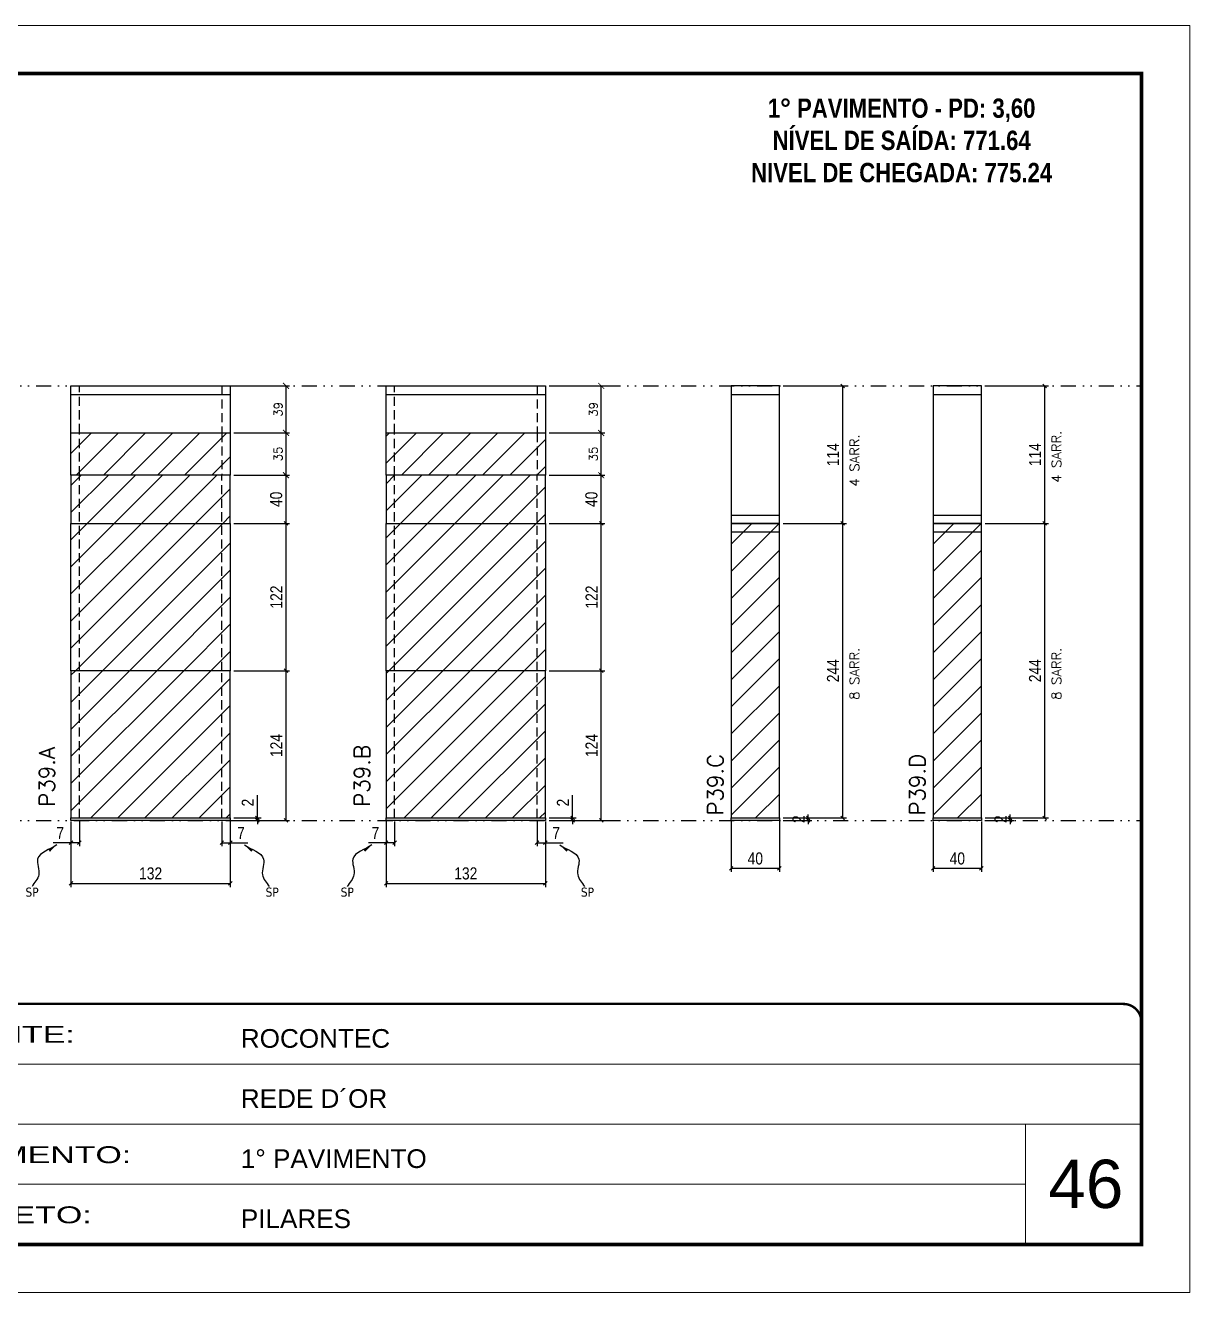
# Model space of a CAD drawing. Extents: x 2949 to 9203, y -16089 to 12527.
# Drawn here: x 5068 to 6033, y -1158 to -108 of the extents above; entities that cross this region are included whole.
import ezdxf

# ---------------------------------------------------------------- set-up
doc = ezdxf.new("R2010")
doc.units = 0
for name, pattern in [('CONTINUO', [0]), ('DASHED', [0.75, 0.5, -0.25]), ('DIVIDE2', [0.625, 0.25, -0.125, 0, -0.125, 0, -0.125]), ('HIDDEN', [0.375, 0.25, -0.125])]:
    doc.linetypes.add(name, pattern=pattern)
for name, color, linetype, lineweight in [('CARIMBO', 255, 'Continuous', 9), ('Folhas', 255, 'Continuous', 9), ('Hachura', 251, 'Continuous', 9), ('SARRAFO DE PRESSAO', 251, 'DASHED', 9), ('Texto Seção', 7, 'Continuous', 15)]:
    doc.layers.add(name, color=color, linetype=linetype, lineweight=lineweight)
for name, color, linetype in [('COTA', 241, 'Continuous'), ('FUNDOS', 1, 'Continuous'), ('NOMENCLATURA', 7, 'Continuous'), ('Nível', 160, 'Continuous'), ('Painéis', 200, 'Continuous'), ('SARR_2.2x7', 40, 'Continuous'), ('Sarrafo de Pressão', 42, 'HIDDEN'), ('texto', 7, 'Continuous')]:
    doc.layers.add(name, color=color, linetype=linetype)
doc.styles.add('ARIAL', font='arial.ttf')
doc.styles.add('COTA TECNICA', font='techl___.ttf', dxfattribs={"height": 10})
doc.styles.add('COTA TECNICA-50', font='techl___.ttf', dxfattribs={"height": 10})
doc.styles.add('REGUA-120', font='ROMANS.shx', dxfattribs={"height": 15})
doc.styles.add('ROMANC', font='techb___.ttf', dxfattribs={"height": 2.5})
doc.styles.add('ROMANS', font='romans.shx')
doc.styles.get("Standard").update_dxf_attribs({"font": 'arial.ttf'})
doc.styles.add('Tecnologia', font='')
doc.styles.get('Tecnologia').set_extended_font_data('Forgotten Futurist')
doc.dimstyles.new('COTA PAINEL-50', dxfattribs={"dimtxt": 10, "dimasz": 3, "dimexe": 3, "dimexo": 3, "dimgap": 3, "dimtad": 1, "dimdec": 1, "dimzin": 12, "dimdsep": 46, "dimtxsty": 'COTA TECNICA-50', "dimblk1": 'OBLIQUE', "dimblk2": 'OBLIQUE', "dimsah": 1, "dimcen": 0.9, "dimclrd": 4, "dimclre": 4, "dimclrt": 240, "dimadec": 1, "dimazin": 3, "dimtfac": 1, "dimtdec": 1, "dimtmove": 0, "dimatfit": 3, "dimfxl": 1, "dimtolj": 1, "dimtzin": 12, "dimarcsym": 0})
doc.dimstyles.new('Cota Paínel', dxfattribs={"dimtxt": 7, "dimasz": 5, "dimexe": 3, "dimexo": 3, "dimgap": 3, "dimtad": 1, "dimdec": 1, "dimzin": 12, "dimdsep": 46, "dimtxsty": 'ROMANS', "dimblk": 'ARCHTICK', "dimcen": 0, "dimclrd": 4, "dimclre": 4, "dimclrt": 1, "dimadec": 1, "dimazin": 3, "dimtfac": 1, "dimtdec": 1, "dimtmove": 0, "dimatfit": 3, "dimldrblk": 'OBLIQUE', "dimfxl": 1, "dimtolj": 1, "dimtzin": 12, "dimarcsym": 0})
doc.dimstyles.new('PAINEL', dxfattribs={"dimtxt": 10, "dimasz": 3, "dimexe": 3, "dimexo": 3, "dimgap": 3, "dimtad": 1, "dimdec": 1, "dimzin": 12, "dimdsep": 46, "dimtxsty": 'COTA TECNICA', "dimblk1": 'OBLIQUE', "dimblk2": 'OBLIQUE', "dimsah": 1, "dimcen": 0.9, "dimclrd": 4, "dimclre": 4, "dimclrt": 240, "dimadec": 1, "dimazin": 3, "dimtfac": 1, "dimtdec": 1, "dimtmove": 0, "dimatfit": 3, "dimfxl": 1, "dimtolj": 1, "dimtzin": 12, "dimarcsym": 0})
doc.dimstyles.get("Standard").update_dxf_attribs({"dimtxt": 0.18, "dimasz": 0.18, "dimexe": 0.18, "dimexo": 0.0625, "dimgap": 0.09, "dimtad": 0, "dimtih": 1, "dimtoh": 1, "dimdec": 4, "dimzin": 0, "dimdsep": 46, "dimtxsty": 'Standard', "dimcen": 0.09, "dimadec": 0, "dimazin": 0, "dimtfac": 1, "dimtdec": 4, "dimtofl": 0, "dimtmove": 0, "dimatfit": 3, "dimfxl": 1, "dimtolj": 1, "dimtzin": 0, "dimarcsym": 0})
pattern_1 = [(45, (-127698.372, -33050.646), (-11.2253202, 11.2253202), [])]
pattern_2 = [(45, (-127753.025, -33050.646), (-11.2253202, 11.2253202), [])]

# ---------------------------------------------------------------- blocks, each defined once
blk = doc.blocks.new('9999999999')
at = {"color": 30, "linetype": 'CONTINUO'}
for p, q in [((98564.6, 34379.6), (99584, 34379.6)), ((98564.6, 34329.8), (99488, 34329.8)), ((99584, 34329.8), (99488, 34329.8)), ((99488, 34329.8), (99488, 34230.2)), ((98564.6, 34280), (99488, 34280))]:
    blk.add_line(p, q, dxfattribs=at)
at = {"color": 30, "linetype": 'CONTINUO', "const_width": 2}
blk.add_lwpolyline([(99584, 34230.2), (99584, 34414.4, 0.414214), (99569, 34429.4), (98229, 34429.4, 0.414214), (98214, 34414.4), (98214, 34245.2, 0.414214), (98229, 34230.2), (99584, 34230.2)], format="xyb", dxfattribs=at)
at = {"layer": 'Folhas'}
blk.add_lwpolyline([(98139, 34190.2), (99624, 34190.2), (99624, 35240.2), (98139, 35240.2)], close=True, dxfattribs=at)
at = {"layer": 'Folhas', "color": 30, "const_width": 3}
blk.add_lwpolyline([(98214, 34230.2), (99584, 34230.2), (99584, 35200.2), (98214, 35200.2)], close=True, dxfattribs=at)
at = {"color": 7, "linetype": 'Continuous', "ltscale": 5, "style": 'ARIAL'}
for s, height, p in [('ROCONTEC', 15.48, (98837.7, 34393.1)), ('REDE D´OR', 15.48, (98837.7, 34343.3)), ('1° PAVIMENTO', 15.483, (98837.7, 34293.5)), ('PILARES', 15.48, (98837.7, 34243.7))]:
    blk.add_text(s, height=height, dxfattribs=at).set_placement(p)
at = {"layer": 'Folhas', "color": 7, "style": 'Tecnologia', "width": 1.5}
for s, p in [('CLIENTE:', (98573.7, 34397.2)), ('PAVIMENTO:', (98573.7, 34297.5)), ('PROJETO:', (98573.7, 34247.7))]:
    blk.add_text(s, height=14, dxfattribs=at).set_placement(p)
blk = doc.blocks.new('_Oblique')
at = {"color": 0, "linetype": 'ByBlock', "lineweight": -2}
blk.add_line((-0.5, -0.5), (0.5, 0.5), dxfattribs=at)
blk = doc.blocks.new('*D1726')
at = {"layer": 'COTA', "color": 4, "lineweight": -2, "transparency": 16777216}
for p, q in [((5695.6, -520.3), (5748.1, -520.3)), ((5745.1, -764.3), (5745.1, -520.3)), ((5695.6, -764.3), (5748.1, -764.3))]:
    blk.add_line(p, q, dxfattribs=at)
at = {"layer": 'Defpoints', "color": 0, "transparency": 16777216}
for p in [(5692.6, -520.3), (5745.1, -520.3), (5692.6, -764.3)]:
    blk.add_point(p, dxfattribs=at)
at = {"layer": 'COTA', "color": 4, "lineweight": -2, "transparency": 16777216, "xscale": 3, "yscale": 3, "zscale": 3}
for p, rotation in [((5745.1, -520.3), 90), ((5745.1, -764.3), 270)]:
    blk.add_blockref('_Oblique', p, dxfattribs=dict(at, rotation=rotation))
at = {"layer": 'COTA', "color": 240, "transparency": 16777216, "insert": (5737, -642.3), "char_height": 10, "attachment_point": 5, "rotation": 90, "style": 'COTA TECNICA'}
blk.add_mtext('\\A1;244', dxfattribs=at)
blk = doc.blocks.new('*D1727')
at = {"layer": 'COTA', "color": 4, "lineweight": -2, "transparency": 16777216}
for p, q in [((5652.6, -767.3), (5652.6, -809)), ((5692.6, -767.3), (5692.6, -809)), ((5652.6, -806), (5692.6, -806))]:
    blk.add_line(p, q, dxfattribs=at)
at = {"layer": 'Defpoints', "color": 0, "transparency": 16777216}
for p in [(5652.6, -764.3), (5692.6, -764.3), (5692.6, -806)]:
    blk.add_point(p, dxfattribs=at)
at = {"layer": 'COTA', "color": 4, "lineweight": -2, "transparency": 16777216, "xscale": 3, "yscale": 3, "zscale": 3, "rotation": 180}
blk.add_blockref('_Oblique', (5652.6, -806), dxfattribs=at)
at = {"layer": 'COTA', "color": 4, "lineweight": -2, "transparency": 16777216, "xscale": 3, "yscale": 3, "zscale": 3}
blk.add_blockref('_Oblique', (5692.6, -806), dxfattribs=at)
at = {"layer": 'COTA', "color": 240, "transparency": 16777216, "insert": (5672.6, -797.9), "char_height": 10, "attachment_point": 5, "style": 'COTA TECNICA'}
blk.add_mtext('\\A1;40', dxfattribs=at)
blk = doc.blocks.new('*D1738')
at = {"layer": 'COTA', "color": 4, "linetype": 'ByBlock', "lineweight": -2, "transparency": 16777216}
for p, q in [((5695.6, -406.3), (5748.1, -406.3)), ((5745.1, -520.3), (5745.1, -406.3)), ((5695.6, -520.3), (5748.1, -520.3))]:
    blk.add_line(p, q, dxfattribs=at)
at = {"layer": 'Defpoints', "color": 0, "linetype": 'ByBlock', "transparency": 16777216}
for p in [(5692.6, -406.3), (5745.1, -406.3), (5692.6, -520.3)]:
    blk.add_point(p, dxfattribs=at)
at = {"layer": 'COTA', "color": 4, "linetype": 'ByBlock', "lineweight": -2, "transparency": 16777216, "xscale": 3, "yscale": 3, "zscale": 3}
for p, rotation in [((5745.1, -406.3), 90), ((5745.1, -520.3), 270)]:
    blk.add_blockref('_Oblique', p, dxfattribs=dict(at, rotation=rotation))
at = {"layer": 'COTA', "color": 240, "linetype": 'ByBlock', "transparency": 16777216, "insert": (5737, -463.3), "char_height": 10, "attachment_point": 5, "rotation": 90, "style": 'COTA TECNICA'}
blk.add_mtext('\\A1;114', dxfattribs=at)
blk = doc.blocks.new('*D1728')
at = {"layer": 'COTA', "color": 4, "lineweight": -2, "transparency": 16777216}
for p, q in [((5695.6, -764.3), (5719.4, -764.3)), ((5695.6, -766.3), (5719.4, -766.3)), ((5716.4, -764.3), (5716.4, -761.3)), ((5716.4, -766.3), (5716.4, -764.3)), ((5716.4, -766.3), (5716.4, -769.3))]:
    blk.add_line(p, q, dxfattribs=at)
at = {"layer": 'Defpoints', "color": 0, "transparency": 16777216}
for p in [(5692.6, -764.3), (5692.6, -766.3), (5716.4, -764.3)]:
    blk.add_point(p, dxfattribs=at)
at = {"layer": 'COTA', "color": 4, "lineweight": -2, "transparency": 16777216, "xscale": 3, "yscale": 3, "zscale": 3}
for p, rotation in [((5716.4, -764.3), 270), ((5716.4, -766.3), 90)]:
    blk.add_blockref('_Oblique', p, dxfattribs=dict(at, rotation=rotation))
at = {"layer": 'COTA', "color": 240, "transparency": 16777216, "insert": (5708.4, -765.3), "char_height": 10, "attachment_point": 5, "rotation": 90, "style": 'COTA TECNICA-50'}
blk.add_mtext('\\A1;2', dxfattribs=at)
blk = doc.blocks.new('*D1705')
at = {"layer": 'COTA', "color": 4, "lineweight": -2, "transparency": 16777216}
for p, q in [((5105.5, -767.3), (5105.5, -821.5)), ((5237.5, -767.3), (5237.5, -821.5)), ((5105.5, -818.5), (5237.5, -818.5))]:
    blk.add_line(p, q, dxfattribs=at)
at = {"layer": 'Defpoints', "color": 0, "transparency": 16777216}
for p in [(5105.5, -764.3), (5237.5, -764.3), (5237.5, -818.5)]:
    blk.add_point(p, dxfattribs=at)
at = {"layer": 'COTA', "color": 4, "lineweight": -2, "transparency": 16777216, "xscale": 3, "yscale": 3, "zscale": 3, "rotation": 180}
blk.add_blockref('_Oblique', (5105.5, -818.5), dxfattribs=at)
at = {"layer": 'COTA', "color": 4, "lineweight": -2, "transparency": 16777216, "xscale": 3, "yscale": 3, "zscale": 3}
blk.add_blockref('_Oblique', (5237.5, -818.5), dxfattribs=at)
at = {"layer": 'COTA', "color": 240, "transparency": 16777216, "insert": (5171.5, -810.3), "char_height": 10, "attachment_point": 5, "style": 'COTA TECNICA'}
blk.add_mtext('\\A1;132', dxfattribs=at)
blk = doc.blocks.new('*D1706')
at = {"layer": 'COTA', "color": 4, "lineweight": -2, "transparency": 16777216}
for p, q in [((5240.5, -642.3), (5286.7, -642.3)), ((5283.7, -766.3), (5283.7, -642.3)), ((5240.5, -766.3), (5286.7, -766.3))]:
    blk.add_line(p, q, dxfattribs=at)
at = {"layer": 'Defpoints', "color": 0, "transparency": 16777216}
for p in [(5237.5, -642.3), (5283.7, -642.3), (5237.5, -766.3)]:
    blk.add_point(p, dxfattribs=at)
at = {"layer": 'COTA', "color": 4, "lineweight": -2, "transparency": 16777216, "xscale": 3, "yscale": 3, "zscale": 3}
for p, rotation in [((5283.7, -642.3), 90), ((5283.7, -766.3), 270)]:
    blk.add_blockref('_Oblique', p, dxfattribs=dict(at, rotation=rotation))
at = {"layer": 'COTA', "color": 240, "transparency": 16777216, "insert": (5275.7, -704.3), "char_height": 10, "attachment_point": 5, "rotation": 90, "style": 'COTA TECNICA-50'}
blk.add_mtext('\\A1;124', dxfattribs=at)
blk = doc.blocks.new('*D1707')
at = {"layer": 'COTA', "color": 4, "lineweight": -2, "transparency": 16777216}
for p, q in [((5260, -764.3), (5260, -745.5)), ((5240.5, -764.3), (5263, -764.3)), ((5240.5, -766.3), (5263, -766.3)), ((5260, -766.3), (5260, -764.3)), ((5260, -766.3), (5260, -769.3))]:
    blk.add_line(p, q, dxfattribs=at)
at = {"layer": 'Defpoints', "color": 0, "transparency": 16777216}
for p in [(5237.5, -764.3), (5237.5, -766.3), (5260, -766.3)]:
    blk.add_point(p, dxfattribs=at)
at = {"layer": 'COTA', "color": 4, "lineweight": -2, "transparency": 16777216, "xscale": 3, "yscale": 3, "zscale": 3}
for p, rotation in [((5260, -764.3), 270), ((5260, -766.3), 90)]:
    blk.add_blockref('_Oblique', p, dxfattribs=dict(at, rotation=rotation))
at = {"layer": 'COTA', "color": 240, "transparency": 16777216, "insert": (5252, -751.6), "char_height": 10, "attachment_point": 5, "rotation": 90, "style": 'COTA TECNICA-50'}
blk.add_mtext('\\A1;2', dxfattribs=at)
blk = doc.blocks.new('*D1708')
at = {"layer": 'COTA', "color": 4, "linetype": 'ByBlock', "lineweight": -2, "transparency": 16777216}
for p, q in [((5240.5, -520.3), (5286.7, -520.3)), ((5283.7, -642.3), (5283.7, -520.3)), ((5240.5, -642.3), (5286.7, -642.3))]:
    blk.add_line(p, q, dxfattribs=at)
at = {"layer": 'Defpoints', "color": 0, "linetype": 'ByBlock', "transparency": 16777216}
for p in [(5237.5, -520.3), (5283.7, -520.3), (5237.5, -642.3)]:
    blk.add_point(p, dxfattribs=at)
at = {"layer": 'COTA', "color": 4, "linetype": 'ByBlock', "lineweight": -2, "transparency": 16777216, "xscale": 3, "yscale": 3, "zscale": 3}
for p, rotation in [((5283.7, -520.3), 90), ((5283.7, -642.3), 270)]:
    blk.add_blockref('_Oblique', p, dxfattribs=dict(at, rotation=rotation))
at = {"layer": 'COTA', "color": 240, "linetype": 'ByBlock', "transparency": 16777216, "insert": (5275.7, -581.3), "char_height": 10, "attachment_point": 5, "rotation": 90, "style": 'COTA TECNICA'}
blk.add_mtext('\\A1;122', dxfattribs=at)
blk = doc.blocks.new('*D1709')
at = {"layer": 'COTA', "color": 4, "lineweight": -2, "transparency": 16777216}
for p, q in [((5105.5, -769.3), (5105.5, -787.8)), ((5112.5, -767.3), (5112.5, -787.8)), ((5105.5, -784.8), (5090.8, -784.8)), ((5112.5, -784.8), (5105.5, -784.8))]:
    blk.add_line(p, q, dxfattribs=at)
at = {"layer": 'Defpoints', "color": 0, "transparency": 16777216}
for p in [(5105.5, -766.3), (5112.5, -764.3), (5105.5, -784.8)]:
    blk.add_point(p, dxfattribs=at)
at = {"layer": 'COTA', "color": 4, "lineweight": -2, "transparency": 16777216, "xscale": 3, "yscale": 3, "zscale": 3, "rotation": 180}
blk.add_blockref('_Oblique', (5105.5, -784.8), dxfattribs=at)
at = {"layer": 'COTA', "color": 4, "lineweight": -2, "transparency": 16777216, "xscale": 3, "yscale": 3, "zscale": 3}
blk.add_blockref('_Oblique', (5112.5, -784.8), dxfattribs=at)
at = {"layer": 'COTA', "color": 240, "transparency": 16777216, "insert": (5096.6, -776.7), "char_height": 10, "attachment_point": 5, "style": 'COTA TECNICA-50'}
blk.add_mtext('\\A1;7', dxfattribs=at)
blk = doc.blocks.new('*D1710')
at = {"layer": 'COTA', "color": 4, "lineweight": -2, "transparency": 16777216}
for p, q in [((5230.5, -767.3), (5230.5, -787.8)), ((5237.5, -769.3), (5237.5, -787.8)), ((5230.5, -784.8), (5237.5, -784.8)), ((5237.5, -784.8), (5252.2, -784.8))]:
    blk.add_line(p, q, dxfattribs=at)
at = {"layer": 'Defpoints', "color": 0, "transparency": 16777216}
for p in [(5230.5, -764.3), (5237.5, -766.3), (5237.5, -784.8)]:
    blk.add_point(p, dxfattribs=at)
at = {"layer": 'COTA', "color": 4, "lineweight": -2, "transparency": 16777216, "xscale": 3, "yscale": 3, "zscale": 3, "rotation": 180}
blk.add_blockref('_Oblique', (5230.5, -784.8), dxfattribs=at)
at = {"layer": 'COTA', "color": 4, "lineweight": -2, "transparency": 16777216, "xscale": 3, "yscale": 3, "zscale": 3}
blk.add_blockref('_Oblique', (5237.5, -784.8), dxfattribs=at)
at = {"layer": 'COTA', "color": 240, "transparency": 16777216, "insert": (5246.4, -776.7), "char_height": 10, "attachment_point": 5, "style": 'COTA TECNICA-50'}
blk.add_mtext('\\A1;7', dxfattribs=at)
blk = doc.blocks.new('*D1730')
at = {"layer": 'Defpoints', "color": 0, "linetype": 'ByBlock', "transparency": 16777216}
for p in [(5237.5, -480.3), (5283.7, -480.3), (5237.5, -520.3)]:
    blk.add_point(p, dxfattribs=at)
at = {"layer": 'FUNDOS', "color": 4, "linetype": 'ByBlock', "lineweight": -2, "transparency": 16777216}
for p, q in [((5240.5, -480.3), (5286.7, -480.3)), ((5283.7, -520.3), (5283.7, -480.3)), ((5240.5, -520.3), (5286.7, -520.3))]:
    blk.add_line(p, q, dxfattribs=at)
at = {"layer": 'FUNDOS', "color": 4, "linetype": 'ByBlock', "lineweight": -2, "transparency": 16777216, "xscale": 3, "yscale": 3, "zscale": 3}
for p, rotation in [((5283.7, -480.3), 90), ((5283.7, -520.3), 270)]:
    blk.add_blockref('_Oblique', p, dxfattribs=dict(at, rotation=rotation))
at = {"layer": 'FUNDOS', "color": 240, "linetype": 'ByBlock', "transparency": 16777216, "insert": (5275.6, -500.3), "char_height": 10, "attachment_point": 5, "rotation": 90, "style": 'COTA TECNICA'}
blk.add_mtext('\\A1;40', dxfattribs=at)
blk = doc.blocks.new('*D1711')
at = {"layer": 'COTA', "color": 4, "lineweight": -2, "transparency": 16777216}
for p, q in [((5366.7, -767.3), (5366.7, -821.5)), ((5498.7, -767.3), (5498.7, -821.5)), ((5366.7, -818.5), (5498.7, -818.5))]:
    blk.add_line(p, q, dxfattribs=at)
at = {"layer": 'Defpoints', "color": 0, "transparency": 16777216}
for p in [(5366.7, -764.3), (5498.7, -764.3), (5498.7, -818.5)]:
    blk.add_point(p, dxfattribs=at)
at = {"layer": 'COTA', "color": 4, "lineweight": -2, "transparency": 16777216, "xscale": 3, "yscale": 3, "zscale": 3, "rotation": 180}
blk.add_blockref('_Oblique', (5366.7, -818.5), dxfattribs=at)
at = {"layer": 'COTA', "color": 4, "lineweight": -2, "transparency": 16777216, "xscale": 3, "yscale": 3, "zscale": 3}
blk.add_blockref('_Oblique', (5498.7, -818.5), dxfattribs=at)
at = {"layer": 'COTA', "color": 240, "transparency": 16777216, "insert": (5432.7, -810.3), "char_height": 10, "attachment_point": 5, "style": 'COTA TECNICA'}
blk.add_mtext('\\A1;132', dxfattribs=at)
blk = doc.blocks.new('*D1712')
at = {"layer": 'COTA', "color": 4, "lineweight": -2, "transparency": 16777216}
for p, q in [((5501.7, -642.3), (5547.9, -642.3)), ((5544.9, -766.3), (5544.9, -642.3)), ((5501.7, -766.3), (5547.9, -766.3))]:
    blk.add_line(p, q, dxfattribs=at)
at = {"layer": 'Defpoints', "color": 0, "transparency": 16777216}
for p in [(5498.7, -642.3), (5544.9, -642.3), (5498.7, -766.3)]:
    blk.add_point(p, dxfattribs=at)
at = {"layer": 'COTA', "color": 4, "lineweight": -2, "transparency": 16777216, "xscale": 3, "yscale": 3, "zscale": 3}
for p, rotation in [((5544.9, -642.3), 90), ((5544.9, -766.3), 270)]:
    blk.add_blockref('_Oblique', p, dxfattribs=dict(at, rotation=rotation))
at = {"layer": 'COTA', "color": 240, "transparency": 16777216, "insert": (5536.9, -704.3), "char_height": 10, "attachment_point": 5, "rotation": 90, "style": 'COTA TECNICA-50'}
blk.add_mtext('\\A1;124', dxfattribs=at)
blk = doc.blocks.new('*D1713')
at = {"layer": 'COTA', "color": 4, "lineweight": -2, "transparency": 16777216}
for p, q in [((5521.2, -764.3), (5521.2, -745.5)), ((5501.7, -764.3), (5524.2, -764.3)), ((5501.7, -766.3), (5524.2, -766.3)), ((5521.2, -766.3), (5521.2, -764.3)), ((5521.2, -766.3), (5521.2, -769.3))]:
    blk.add_line(p, q, dxfattribs=at)
at = {"layer": 'Defpoints', "color": 0, "transparency": 16777216}
for p in [(5498.7, -764.3), (5498.7, -766.3), (5521.2, -766.3)]:
    blk.add_point(p, dxfattribs=at)
at = {"layer": 'COTA', "color": 4, "lineweight": -2, "transparency": 16777216, "xscale": 3, "yscale": 3, "zscale": 3}
for p, rotation in [((5521.2, -764.3), 270), ((5521.2, -766.3), 90)]:
    blk.add_blockref('_Oblique', p, dxfattribs=dict(at, rotation=rotation))
at = {"layer": 'COTA', "color": 240, "transparency": 16777216, "insert": (5513.2, -751.6), "char_height": 10, "attachment_point": 5, "rotation": 90, "style": 'COTA TECNICA-50'}
blk.add_mtext('\\A1;2', dxfattribs=at)
blk = doc.blocks.new('*D1714')
at = {"layer": 'COTA', "color": 4, "linetype": 'ByBlock', "lineweight": -2, "transparency": 16777216}
for p, q in [((5501.7, -520.3), (5547.9, -520.3)), ((5544.9, -642.3), (5544.9, -520.3)), ((5501.7, -642.3), (5547.9, -642.3))]:
    blk.add_line(p, q, dxfattribs=at)
at = {"layer": 'Defpoints', "color": 0, "linetype": 'ByBlock', "transparency": 16777216}
for p in [(5498.7, -520.3), (5544.9, -520.3), (5498.7, -642.3)]:
    blk.add_point(p, dxfattribs=at)
at = {"layer": 'COTA', "color": 4, "linetype": 'ByBlock', "lineweight": -2, "transparency": 16777216, "xscale": 3, "yscale": 3, "zscale": 3}
for p, rotation in [((5544.9, -520.3), 90), ((5544.9, -642.3), 270)]:
    blk.add_blockref('_Oblique', p, dxfattribs=dict(at, rotation=rotation))
at = {"layer": 'COTA', "color": 240, "linetype": 'ByBlock', "transparency": 16777216, "insert": (5536.9, -581.3), "char_height": 10, "attachment_point": 5, "rotation": 90, "style": 'COTA TECNICA'}
blk.add_mtext('\\A1;122', dxfattribs=at)
blk = doc.blocks.new('*D1715')
at = {"layer": 'COTA', "color": 4, "lineweight": -2, "transparency": 16777216}
for p, q in [((5366.7, -769.3), (5366.7, -787.8)), ((5373.7, -767.3), (5373.7, -787.8)), ((5366.7, -784.8), (5352, -784.8)), ((5373.7, -784.8), (5366.7, -784.8))]:
    blk.add_line(p, q, dxfattribs=at)
at = {"layer": 'Defpoints', "color": 0, "transparency": 16777216}
for p in [(5366.7, -766.3), (5373.7, -764.3), (5366.7, -784.8)]:
    blk.add_point(p, dxfattribs=at)
at = {"layer": 'COTA', "color": 4, "lineweight": -2, "transparency": 16777216, "xscale": 3, "yscale": 3, "zscale": 3, "rotation": 180}
blk.add_blockref('_Oblique', (5366.7, -784.8), dxfattribs=at)
at = {"layer": 'COTA', "color": 4, "lineweight": -2, "transparency": 16777216, "xscale": 3, "yscale": 3, "zscale": 3}
blk.add_blockref('_Oblique', (5373.7, -784.8), dxfattribs=at)
at = {"layer": 'COTA', "color": 240, "transparency": 16777216, "insert": (5357.8, -776.7), "char_height": 10, "attachment_point": 5, "style": 'COTA TECNICA-50'}
blk.add_mtext('\\A1;7', dxfattribs=at)
blk = doc.blocks.new('*D1716')
at = {"layer": 'COTA', "color": 4, "lineweight": -2, "transparency": 16777216}
for p, q in [((5491.7, -767.3), (5491.7, -787.8)), ((5498.7, -769.3), (5498.7, -787.8)), ((5491.7, -784.8), (5498.7, -784.8)), ((5498.7, -784.8), (5513.4, -784.8))]:
    blk.add_line(p, q, dxfattribs=at)
at = {"layer": 'Defpoints', "color": 0, "transparency": 16777216}
for p in [(5491.7, -764.3), (5498.7, -766.3), (5498.7, -784.8)]:
    blk.add_point(p, dxfattribs=at)
at = {"layer": 'COTA', "color": 4, "lineweight": -2, "transparency": 16777216, "xscale": 3, "yscale": 3, "zscale": 3, "rotation": 180}
blk.add_blockref('_Oblique', (5491.7, -784.8), dxfattribs=at)
at = {"layer": 'COTA', "color": 4, "lineweight": -2, "transparency": 16777216, "xscale": 3, "yscale": 3, "zscale": 3}
blk.add_blockref('_Oblique', (5498.7, -784.8), dxfattribs=at)
at = {"layer": 'COTA', "color": 240, "transparency": 16777216, "insert": (5507.6, -776.7), "char_height": 10, "attachment_point": 5, "style": 'COTA TECNICA-50'}
blk.add_mtext('\\A1;7', dxfattribs=at)
blk = doc.blocks.new('*D1731')
at = {"layer": 'Defpoints', "color": 0, "linetype": 'ByBlock', "transparency": 16777216}
for p in [(5498.7, -480.3), (5544.9, -480.3), (5498.7, -520.3)]:
    blk.add_point(p, dxfattribs=at)
at = {"layer": 'FUNDOS', "color": 4, "linetype": 'ByBlock', "lineweight": -2, "transparency": 16777216}
for p, q in [((5501.7, -480.3), (5547.9, -480.3)), ((5544.9, -520.3), (5544.9, -480.3)), ((5501.7, -520.3), (5547.9, -520.3))]:
    blk.add_line(p, q, dxfattribs=at)
at = {"layer": 'FUNDOS', "color": 4, "linetype": 'ByBlock', "lineweight": -2, "transparency": 16777216, "xscale": 3, "yscale": 3, "zscale": 3}
for p, rotation in [((5544.9, -480.3), 90), ((5544.9, -520.3), 270)]:
    blk.add_blockref('_Oblique', p, dxfattribs=dict(at, rotation=rotation))
at = {"layer": 'FUNDOS', "color": 240, "linetype": 'ByBlock', "transparency": 16777216, "insert": (5536.8, -500.3), "char_height": 10, "attachment_point": 5, "rotation": 90, "style": 'COTA TECNICA'}
blk.add_mtext('\\A1;40', dxfattribs=at)
blk = doc.blocks.new('_ArchTick')
at = {"color": 0, "linetype": 'ByBlock', "const_width": 0.15}
blk.add_lwpolyline([(-0.5, -0.5), (0.5, 0.5)], dxfattribs=at)
blk = doc.blocks.new('*D1717')
at = {"layer": 'COTA', "color": 4, "lineweight": -2, "transparency": 16777216}
for p, q in [((5240.5, -445.3), (5286.7, -445.3)), ((5283.7, -480.3), (5283.7, -445.3)), ((5240.5, -480.3), (5286.7, -480.3))]:
    blk.add_line(p, q, dxfattribs=at)
at = {"layer": 'Defpoints', "color": 0, "transparency": 16777216}
for p in [(5237.5, -445.3), (5283.7, -445.3), (5237.5, -480.3)]:
    blk.add_point(p, dxfattribs=at)
at = {"layer": 'COTA', "color": 4, "lineweight": -2, "transparency": 16777216, "xscale": 5, "yscale": 5, "zscale": 5}
for p, rotation in [((5283.7, -445.3), 90), ((5283.7, -480.3), 270)]:
    blk.add_blockref('_ArchTick', p, dxfattribs=dict(at, rotation=rotation))
at = {"layer": 'COTA', "color": 1, "transparency": 16777216, "insert": (5277.2, -462.8), "char_height": 7, "attachment_point": 5, "rotation": 90, "style": 'ROMANS'}
blk.add_mtext('\\A1;35', dxfattribs=at)
blk = doc.blocks.new('*D1718')
at = {"layer": 'COTA', "color": 4, "lineweight": -2, "transparency": 16777216}
for p, q in [((5501.7, -445.3), (5547.9, -445.3)), ((5544.9, -480.3), (5544.9, -445.3)), ((5501.7, -480.3), (5547.9, -480.3))]:
    blk.add_line(p, q, dxfattribs=at)
at = {"layer": 'Defpoints', "color": 0, "transparency": 16777216}
for p in [(5498.7, -445.3), (5544.9, -445.3), (5498.7, -480.3)]:
    blk.add_point(p, dxfattribs=at)
at = {"layer": 'COTA', "color": 4, "lineweight": -2, "transparency": 16777216, "xscale": 5, "yscale": 5, "zscale": 5}
for p, rotation in [((5544.9, -445.3), 90), ((5544.9, -480.3), 270)]:
    blk.add_blockref('_ArchTick', p, dxfattribs=dict(at, rotation=rotation))
at = {"layer": 'COTA', "color": 1, "transparency": 16777216, "insert": (5538.4, -462.8), "char_height": 7, "attachment_point": 5, "rotation": 90, "style": 'ROMANS'}
blk.add_mtext('\\A1;35', dxfattribs=at)
blk = doc.blocks.new('*D1702')
at = {"layer": 'COTA', "color": 4, "lineweight": -2, "transparency": 16777216}
for p, q in [((5863, -520.3), (5915.5, -520.3)), ((5912.5, -764.3), (5912.5, -520.3)), ((5863, -764.3), (5915.5, -764.3))]:
    blk.add_line(p, q, dxfattribs=at)
at = {"layer": 'Defpoints', "color": 0, "transparency": 16777216}
for p in [(5860, -520.3), (5912.5, -520.3), (5860, -764.3)]:
    blk.add_point(p, dxfattribs=at)
at = {"layer": 'COTA', "color": 4, "lineweight": -2, "transparency": 16777216, "xscale": 3, "yscale": 3, "zscale": 3}
for p, rotation in [((5912.5, -520.3), 90), ((5912.5, -764.3), 270)]:
    blk.add_blockref('_Oblique', p, dxfattribs=dict(at, rotation=rotation))
at = {"layer": 'COTA', "color": 240, "transparency": 16777216, "insert": (5904.4, -642.3), "char_height": 10, "attachment_point": 5, "rotation": 90, "style": 'COTA TECNICA'}
blk.add_mtext('\\A1;244', dxfattribs=at)
blk = doc.blocks.new('*D1703')
at = {"layer": 'COTA', "color": 4, "lineweight": -2, "transparency": 16777216}
for p, q in [((5820, -767.3), (5820, -809)), ((5860, -767.3), (5860, -809)), ((5820, -806), (5860, -806))]:
    blk.add_line(p, q, dxfattribs=at)
at = {"layer": 'Defpoints', "color": 0, "transparency": 16777216}
for p in [(5820, -764.3), (5860, -764.3), (5860, -806)]:
    blk.add_point(p, dxfattribs=at)
at = {"layer": 'COTA', "color": 4, "lineweight": -2, "transparency": 16777216, "xscale": 3, "yscale": 3, "zscale": 3, "rotation": 180}
blk.add_blockref('_Oblique', (5820, -806), dxfattribs=at)
at = {"layer": 'COTA', "color": 4, "lineweight": -2, "transparency": 16777216, "xscale": 3, "yscale": 3, "zscale": 3}
blk.add_blockref('_Oblique', (5860, -806), dxfattribs=at)
at = {"layer": 'COTA', "color": 240, "transparency": 16777216, "insert": (5840, -797.9), "char_height": 10, "attachment_point": 5, "style": 'COTA TECNICA'}
blk.add_mtext('\\A1;40', dxfattribs=at)
blk = doc.blocks.new('*D1729')
at = {"layer": 'COTA', "color": 4, "linetype": 'ByBlock', "lineweight": -2, "transparency": 16777216}
for p, q in [((5863, -406.3), (5915.5, -406.3)), ((5912.5, -520.3), (5912.5, -406.3)), ((5863, -520.3), (5915.5, -520.3))]:
    blk.add_line(p, q, dxfattribs=at)
at = {"layer": 'Defpoints', "color": 0, "linetype": 'ByBlock', "transparency": 16777216}
for p in [(5860, -406.3), (5912.5, -406.3), (5860, -520.3)]:
    blk.add_point(p, dxfattribs=at)
at = {"layer": 'COTA', "color": 4, "linetype": 'ByBlock', "lineweight": -2, "transparency": 16777216, "xscale": 3, "yscale": 3, "zscale": 3}
for p, rotation in [((5912.5, -406.3), 90), ((5912.5, -520.3), 270)]:
    blk.add_blockref('_Oblique', p, dxfattribs=dict(at, rotation=rotation))
at = {"layer": 'COTA', "color": 240, "linetype": 'ByBlock', "transparency": 16777216, "insert": (5904.4, -463.3), "char_height": 10, "attachment_point": 5, "rotation": 90, "style": 'COTA TECNICA'}
blk.add_mtext('\\A1;114', dxfattribs=at)
blk = doc.blocks.new('*D1704')
at = {"layer": 'COTA', "color": 4, "lineweight": -2, "transparency": 16777216}
for p, q in [((5863, -764.3), (5886.8, -764.3)), ((5863, -766.3), (5886.8, -766.3)), ((5883.8, -764.3), (5883.8, -761.3)), ((5883.8, -766.3), (5883.8, -764.3)), ((5883.8, -766.3), (5883.8, -769.3))]:
    blk.add_line(p, q, dxfattribs=at)
at = {"layer": 'Defpoints', "color": 0, "transparency": 16777216}
for p in [(5860, -764.3), (5860, -766.3), (5883.8, -764.3)]:
    blk.add_point(p, dxfattribs=at)
at = {"layer": 'COTA', "color": 4, "lineweight": -2, "transparency": 16777216, "xscale": 3, "yscale": 3, "zscale": 3}
for p, rotation in [((5883.8, -764.3), 270), ((5883.8, -766.3), 90)]:
    blk.add_blockref('_Oblique', p, dxfattribs=dict(at, rotation=rotation))
at = {"layer": 'COTA', "color": 240, "transparency": 16777216, "insert": (5875.8, -765.3), "char_height": 10, "attachment_point": 5, "rotation": 90, "style": 'COTA TECNICA-50'}
blk.add_mtext('\\A1;2', dxfattribs=at)
blk = doc.blocks.new('*D1739')
at = {"layer": 'COTA', "color": 4, "lineweight": -2, "transparency": 16777216}
for p, q in [((5240.5, -406.3), (5286.7, -406.3)), ((5283.7, -445.3), (5283.7, -406.3)), ((5240.5, -445.3), (5286.7, -445.3))]:
    blk.add_line(p, q, dxfattribs=at)
at = {"layer": 'Defpoints', "color": 0, "transparency": 16777216}
for p in [(5237.5, -406.3), (5283.7, -406.3), (5237.5, -445.3)]:
    blk.add_point(p, dxfattribs=at)
at = {"layer": 'COTA', "color": 4, "lineweight": -2, "transparency": 16777216, "xscale": 5, "yscale": 5, "zscale": 5}
for p, rotation in [((5283.7, -406.3), 90), ((5283.7, -445.3), 270)]:
    blk.add_blockref('_ArchTick', p, dxfattribs=dict(at, rotation=rotation))
at = {"layer": 'COTA', "color": 1, "transparency": 16777216, "insert": (5277.2, -425.8), "char_height": 7, "attachment_point": 5, "rotation": 90, "style": 'ROMANS'}
blk.add_mtext('\\A1;39', dxfattribs=at)
blk = doc.blocks.new('*D1740')
at = {"layer": 'COTA', "color": 4, "lineweight": -2, "transparency": 16777216}
for p, q in [((5501.7, -406.3), (5547.9, -406.3)), ((5544.9, -445.3), (5544.9, -406.3)), ((5501.7, -445.3), (5547.9, -445.3))]:
    blk.add_line(p, q, dxfattribs=at)
at = {"layer": 'Defpoints', "color": 0, "transparency": 16777216}
for p in [(5498.7, -406.3), (5544.9, -406.3), (5498.7, -445.3)]:
    blk.add_point(p, dxfattribs=at)
at = {"layer": 'COTA', "color": 4, "lineweight": -2, "transparency": 16777216, "xscale": 5, "yscale": 5, "zscale": 5}
for p, rotation in [((5544.9, -406.3), 90), ((5544.9, -445.3), 270)]:
    blk.add_blockref('_ArchTick', p, dxfattribs=dict(at, rotation=rotation))
at = {"layer": 'COTA', "color": 1, "transparency": 16777216, "insert": (5538.4, -425.8), "char_height": 7, "attachment_point": 5, "rotation": 90, "style": 'ROMANS'}
blk.add_mtext('\\A1;39', dxfattribs=at)

msp = doc.modelspace()

# ---------------------------------------------------------------- hatches: boundary and pattern name
at = {"layer": 'Hachura'}
h = msp.add_hatch(dxfattribs=at)
h.set_pattern_fill('ANSI31', color=256, scale=5)
h.paths.add_polyline_path([(5237.49, -445.31), (5105.49, -445.31), (5105.49, -480.31), (5237.49, -480.31)])
h = msp.add_hatch(dxfattribs=at)
h.set_pattern_fill('ANSI31', color=256, scale=5)
h.paths.add_polyline_path([(5498.71, -445.31), (5366.71, -445.31), (5366.71, -480.31), (5498.71, -480.31)])
at = {"layer": 'Hachura', "linetype": 'ByBlock'}
h = msp.add_hatch(dxfattribs=at)
h.set_pattern_fill('ANSI31', color=256, scale=5)
h.set_pattern_definition(pattern_1)
h.paths.add_polyline_path([(5237.49, -520.31), (5237.49, -480.31), (5105.49, -480.31), (5105.49, -520.31)])
h = msp.add_hatch(dxfattribs=at)
h.set_pattern_fill('ANSI31', color=256, scale=5)
h.set_pattern_definition(pattern_2)
h.paths.add_polyline_path([(5366.71, -480.31), (5366.71, -520.31), (5498.71, -520.31), (5498.71, -480.31)])
h = msp.add_hatch(dxfattribs=at)
h.set_pattern_fill('ANSI31', color=256, scale=5)
h.set_pattern_definition(pattern_1)
h.paths.add_polyline_path([(5237.49, -520.31), (5105.49, -520.31), (5105.49, -642.31), (5237.49, -642.31)])
h = msp.add_hatch(dxfattribs=at)
h.set_pattern_fill('ANSI31', color=256, scale=5)
h.set_pattern_definition(pattern_2)
h.paths.add_polyline_path([(5498.71, -642.31), (5498.71, -520.31), (5366.71, -520.31), (5366.71, -642.31)])
h = msp.add_hatch(dxfattribs=at)
h.set_pattern_fill('ANSI31', color=256, scale=5)
h.set_pattern_definition([(45, (-127753.651, -33050.646), (-11.2253202, 11.2253202), [])])
h.paths.add_polyline_path([(5692.63, -520.33), (5652.63, -520.33), (5652.63, -764.31), (5692.63, -764.31)])
h = msp.add_hatch(dxfattribs=at)
h.set_pattern_fill('ANSI31', color=256, scale=5)
h.set_pattern_definition([(45, (-127586.257, -33050.646), (-11.2253202, 11.2253202), [])])
h.paths.add_polyline_path([(5860.02, -520.33), (5820.02, -520.33), (5820.02, -764.31), (5860.02, -764.31)])
h = msp.add_hatch(dxfattribs=at)
h.set_pattern_fill('ANSI31', color=256, scale=5)
h.set_pattern_definition(pattern_1)
h.paths.add_polyline_path([(5237.49, -642.31), (5105.49, -642.31), (5105.49, -764.31), (5237.49, -764.31)])
h = msp.add_hatch(dxfattribs=at)
h.set_pattern_fill('ANSI31', color=256, scale=5)
h.set_pattern_definition(pattern_2)
h.paths.add_polyline_path([(5498.71, -642.31), (5366.71, -642.31), (5366.71, -764.31), (5498.71, -764.31)])

# ---------------------------------------------------------------- linework, layer by layer
at = {"layer": 'Nível', "color": 4, "linetype": 'DIVIDE2', "ltscale": 50}
for p, q in [((4982.19, -406.31), (5992.53, -406.31)), ((4982.19, -766.31), (5992.53, -766.31))]:
    msp.add_line(p, q, dxfattribs=at)
at = {"layer": 'Painéis'}
for p, q in [((5105.49, -406.31), (5237.49, -406.31)), ((5105.49, -445.31), (5105.49, -406.31)), ((5237.49, -406.31), (5237.49, -445.31)), ((5366.71, -406.31), (5498.71, -406.31)), ((5366.71, -445.31), (5366.71, -406.31)), ((5498.71, -406.31), (5498.71, -445.31)), ((5105.49, -445.31), (5237.49, -445.31)), ((5105.49, -480.31), (5105.49, -445.31)), ((5237.49, -445.31), (5237.49, -480.31)), ((5366.71, -445.31), (5498.71, -445.31)), ((5366.71, -480.31), (5366.71, -445.31)), ((5366.71, -445.31), (5498.71, -445.31)), ((5498.71, -445.31), (5498.71, -480.31)), ((5652.63, -764.31), (5692.63, -764.31)), ((5652.63, -766.31), (5652.63, -764.31)), ((5692.63, -766.31), (5652.63, -766.31)), ((5692.63, -764.31), (5692.63, -766.31)), ((5820.02, -764.31), (5860.02, -764.31)), ((5820.02, -766.31), (5820.02, -764.31)), ((5860.02, -766.31), (5820.02, -766.31)), ((5860.02, -764.31), (5860.02, -766.31))]:
    msp.add_line(p, q, dxfattribs=at)
for points in [[(5652.63, -520.33), (5692.63, -520.33), (5692.63, -406.31), (5652.63, -406.31)], [(5820.02, -520.33), (5860.02, -520.33), (5860.02, -406.31), (5820.02, -406.31)], [(5105.49, -520.31), (5237.49, -520.31), (5237.49, -480.31), (5105.49, -480.31)], [(5366.71, -520.31), (5498.71, -520.31), (5498.71, -480.31), (5366.71, -480.31)], [(5237.49, -642.31), (5105.49, -642.31), (5105.49, -520.31), (5237.49, -520.31)], [(5498.71, -642.31), (5366.71, -642.31), (5366.71, -520.31), (5498.71, -520.31)], [(5652.63, -764.31), (5692.63, -764.31), (5692.63, -520.33), (5652.63, -520.33)], [(5820.02, -764.31), (5860.02, -764.31), (5860.02, -520.33), (5820.02, -520.33)], [(5105.49, -764.31), (5237.49, -764.31), (5237.49, -642.31), (5105.49, -642.31)], [(5366.71, -764.31), (5498.71, -764.31), (5498.71, -642.31), (5366.71, -642.31)], [(5105.49, -764.31), (5237.49, -764.31), (5237.49, -766.31), (5105.49, -766.31)], [(5366.71, -764.31), (5498.71, -764.31), (5498.71, -766.31), (5366.71, -766.31)]]:
    msp.add_lwpolyline(points, close=True, dxfattribs=at)
at = {"layer": 'SARR_2.2x7'}
for p, q in [((5105.49, -413.31), (5237.49, -413.31)), ((5366.71, -413.31), (5498.71, -413.31)), ((5652.63, -413.31), (5692.63, -413.31)), ((5820.02, -413.31), (5860.02, -413.31)), ((5652.63, -513.33), (5692.63, -513.33)), ((5820.02, -513.33), (5860.02, -513.33)), ((5652.63, -527.33), (5692.63, -527.33)), ((5820.02, -527.33), (5860.02, -527.33))]:
    msp.add_line(p, q, dxfattribs=at)
at = {"layer": 'Sarrafo de Pressão', "ltscale": 30}
for p, q in [((5112.49, -445.31), (5112.49, -406.31)), ((5230.49, -406.31), (5230.49, -445.31)), ((5373.71, -445.31), (5373.71, -406.31)), ((5491.71, -406.31), (5491.71, -445.31)), ((5112.49, -480.31), (5112.49, -445.31)), ((5230.49, -445.31), (5230.49, -480.31)), ((5373.71, -480.31), (5373.71, -445.31)), ((5491.71, -445.31), (5491.71, -480.31)), ((5112.49, -642.31), (5112.49, -480.31)), ((5230.49, -642.31), (5230.49, -480.31)), ((5373.71, -642.31), (5373.71, -480.31)), ((5491.71, -642.31), (5491.71, -480.31)), ((5112.49, -764.31), (5112.49, -642.31)), ((5230.49, -764.31), (5230.49, -642.31)), ((5373.71, -764.31), (5373.71, -642.31)), ((5491.71, -764.31), (5491.71, -642.31))]:
    msp.add_line(p, q, dxfattribs=at)

# ---------------------------------------------------------------- block references
at = {"layer": 'SARRAFO DE PRESSAO', "color": 6, "linetype": 'ByBlock'}
msp.add_blockref('9999999999', (-93591.44, -35347.8), dxfattribs=at)

# ---------------------------------------------------------------- texts
at = {"layer": 'CARIMBO', "style": 'ARIAL'}
msp.add_text('46', height=40, dxfattribs=at).set_placement((5915.39, -1087.45))
at = {"layer": 'NOMENCLATURA', "color": 2, "insert": (5793.86, -141.53), "char_height": 16, "attachment_point": 2, "style": 'ROMANC'}
msp.add_mtext_dynamic_manual_height_columns('\\P1° PAVIMENTO - PD: 3,60\\PNÍVEL DE SAÍDA: 771.64\\PNIVEL DE CHEGADA: 775.24', width=300.2766, gutter_width=1, heights=[0], dxfattribs=at)
at = {"layer": 'texto', "color": 0, "char_height": 7.5, "attachment_point": 5}
for insert in [(5073.24, -825.8), (5272.26, -825.8), (5334.46, -825.8), (5533.48, -825.8)]:
    msp.add_mtext('{\\fTahoma|b0|i0|c0|p34;\\C4;SP}', dxfattribs=dict(at, insert=insert))
at = {"layer": 'Texto Seção', "linetype": 'Continuous', "style": 'ROMANS'}
for s, p in [('4 SARR.', (5758.8, -489.74)), ('4 SARR.', (5926.19, -486.61)), ('8 SARR.', (5758.8, -666.41)), ('8 SARR.', (5926.19, -666.41))]:
    msp.add_text(s, height=8, rotation=90, dxfattribs=at).set_placement(p)
at = {"layer": 'Texto Seção', "char_height": 13, "width": 285.3299, "attachment_point": 7, "rotation": 90, "style": 'REGUA-120'}
for s, insert in [('P39.A', (5092.02, -755.06)), ('P39.B', (5353.24, -755.06)), ('P39.C', (5645.98, -762.38)), ('P39.D', (5813.37, -762.38))]:
    msp.add_mtext(s, dxfattribs=dict(at, insert=insert))

# ---------------------------------------------------------------- dimensions: what is measured, and where the dimension line sits
at = {"layer": 'COTA'}
for base, p1, p2, angle, dimstyle, picture, middle in [((5283.73, -406.31), (5237.49, -445.31), (5237.49, -406.31), 90, 'Cota Paínel', '*D1739', (5277.23, -425.81)), ((5544.95, -406.31), (5498.71, -445.31), (5498.71, -406.31), 90, 'Cota Paínel', '*D1740', (5538.45, -425.81)), ((5283.73, -445.31), (5237.49, -480.31), (5237.49, -445.31), 90, 'Cota Paínel', '*D1717', (5277.23, -462.81)), ((5544.95, -445.31), (5498.71, -480.31), (5498.71, -445.31), 90, 'Cota Paínel', '*D1718', (5538.45, -462.81)), ((5283.73, -642.31), (5237.49, -766.31), (5237.49, -642.31), 90, 'COTA PAINEL-50', '*D1706', (5275.65, -704.31)), ((5544.95, -642.31), (5498.71, -766.31), (5498.71, -642.31), 90, 'COTA PAINEL-50', '*D1712', (5536.87, -704.31)), ((5105.49, -784.82), (5112.49, -764.31), (5105.49, -766.31), 180, 'COTA PAINEL-50', '*D1709', (5096.62, -776.75)), ((5366.71, -784.82), (5373.71, -764.31), (5366.71, -766.31), 180, 'COTA PAINEL-50', '*D1715', (5357.84, -776.75))]:
    dim = msp.add_linear_dim(base=base, p1=p1, p2=p2, angle=angle, dimstyle=dimstyle, dxfattribs=at)
    dim.commit()
    dim.dimension.update_dxf_attribs({"geometry": picture, "text_midpoint": middle})
at = {"layer": 'COTA', "linetype": 'ByBlock'}
for base, p1, p2, picture, middle in [((5745.12, -406.31), (5692.63, -520.33), (5692.63, -406.31), '*D1738', (5737.04, -463.32)), ((5912.51, -406.31), (5860.02, -520.33), (5860.02, -406.31), '*D1729', (5904.44, -463.32)), ((5283.73, -520.31), (5237.49, -642.31), (5237.49, -520.31), '*D1708', (5275.67, -581.31)), ((5544.95, -520.31), (5498.71, -642.31), (5498.71, -520.31), '*D1714', (5536.89, -581.31))]:
    dim = msp.add_linear_dim(base=base, p1=p1, p2=p2, angle=90, dimstyle='PAINEL', dxfattribs=at)
    dim.commit()
    dim.dimension.update_dxf_attribs({"geometry": picture, "text_midpoint": middle})
at = {"layer": 'COTA'}
for base, p1, p2, picture, middle in [((5745.12, -520.33), (5692.63, -764.31), (5692.63, -520.33), '*D1726', (5737.04, -642.32)), ((5912.51, -520.33), (5860.02, -764.31), (5860.02, -520.33), '*D1702', (5904.44, -642.32))]:
    dim = msp.add_linear_dim(base=base, p1=p1, p2=p2, angle=90, dimstyle='PAINEL', override={"dimarcsym": 2}, dxfattribs=at)
    dim.commit()
    dim.dimension.update_dxf_attribs({"geometry": picture, "text_midpoint": middle})
for base, p1, p2, picture, middle in [((5260.01, -766.31), (5237.49, -764.31), (5237.49, -766.31), '*D1707', (5260.01, -751.56)), ((5521.23, -766.31), (5498.71, -764.31), (5498.71, -766.31), '*D1713', (5521.23, -751.56)), ((5716.44, -764.31), (5692.63, -766.31), (5692.63, -764.31), '*D1728', (5716.44, -765.31)), ((5883.84, -764.31), (5860.02, -766.31), (5860.02, -764.31), '*D1704', (5883.84, -765.31))]:
    dim = msp.add_linear_dim(base=base, p1=p1, p2=p2, angle=90, dimstyle='COTA PAINEL-50', dxfattribs=at)
    dim.commit()
    dim.dimension.update_dxf_attribs({"geometry": picture, "text_midpoint": middle, "dimtype": 160})
for base, p1, p2, picture, middle in [((5237.49, -818.48), (5105.49, -764.31), (5237.49, -764.31), '*D1705', (5171.49, -810.26)), ((5498.71, -818.48), (5366.71, -764.31), (5498.71, -764.31), '*D1711', (5432.71, -810.26)), ((5692.63, -806.04), (5652.63, -764.31), (5692.63, -764.31), '*D1727', (5672.63, -797.93)), ((5860.02, -806.04), (5820.02, -764.31), (5860.02, -764.31), '*D1703', (5840.02, -797.93))]:
    dim = msp.add_linear_dim(base=base, p1=p1, p2=p2, dimstyle='PAINEL', override={"dimarcsym": 2}, dxfattribs=at)
    dim.commit()
    dim.dimension.update_dxf_attribs({"geometry": picture, "text_midpoint": middle})
for base, p1, p2, picture, middle in [((5237.49, -784.82), (5230.49, -764.31), (5237.49, -766.31), '*D1710', (5246.35, -776.75)), ((5498.71, -784.82), (5491.71, -764.31), (5498.71, -766.31), '*D1716', (5507.57, -776.75))]:
    dim = msp.add_linear_dim(base=base, p1=p1, p2=p2, dimstyle='COTA PAINEL-50', dxfattribs=at)
    dim.commit()
    dim.dimension.update_dxf_attribs({"geometry": picture, "text_midpoint": middle})
at = {"layer": 'FUNDOS', "linetype": 'ByBlock'}
for base, p1, p2, picture, middle in [((5283.73, -480.31), (5237.49, -520.31), (5237.49, -480.31), '*D1730', (5275.62, -500.31)), ((5544.95, -480.31), (5498.71, -520.31), (5498.71, -480.31), '*D1731', (5536.84, -500.31))]:
    dim = msp.add_linear_dim(base=base, p1=p1, p2=p2, angle=90, dimstyle='PAINEL', dxfattribs=at)
    dim.commit()
    dim.dimension.update_dxf_attribs({"geometry": picture, "text_midpoint": middle})

# ---------------------------------------------------------------- leaders
at = {"layer": 'COTA', "path_type": 1}
for points in [[(5093.66, -786.49), (5077.87, -798.32), (5078.8, -811.33), (5073.25, -821.11)], [(5249.32, -786.49), (5265.1, -798.32), (5264.18, -811.33), (5269.73, -821.11)], [(5354.88, -786.49), (5339.09, -798.32), (5340.02, -811.33), (5334.46, -821.11)], [(5510.54, -786.49), (5526.32, -798.32), (5525.4, -811.33), (5530.95, -821.11)]]:
    msp.add_leader(points, dimstyle='Standard', override={"dimasz": 8}, dxfattribs=at)

doc.saveas('drawing.dxf')
